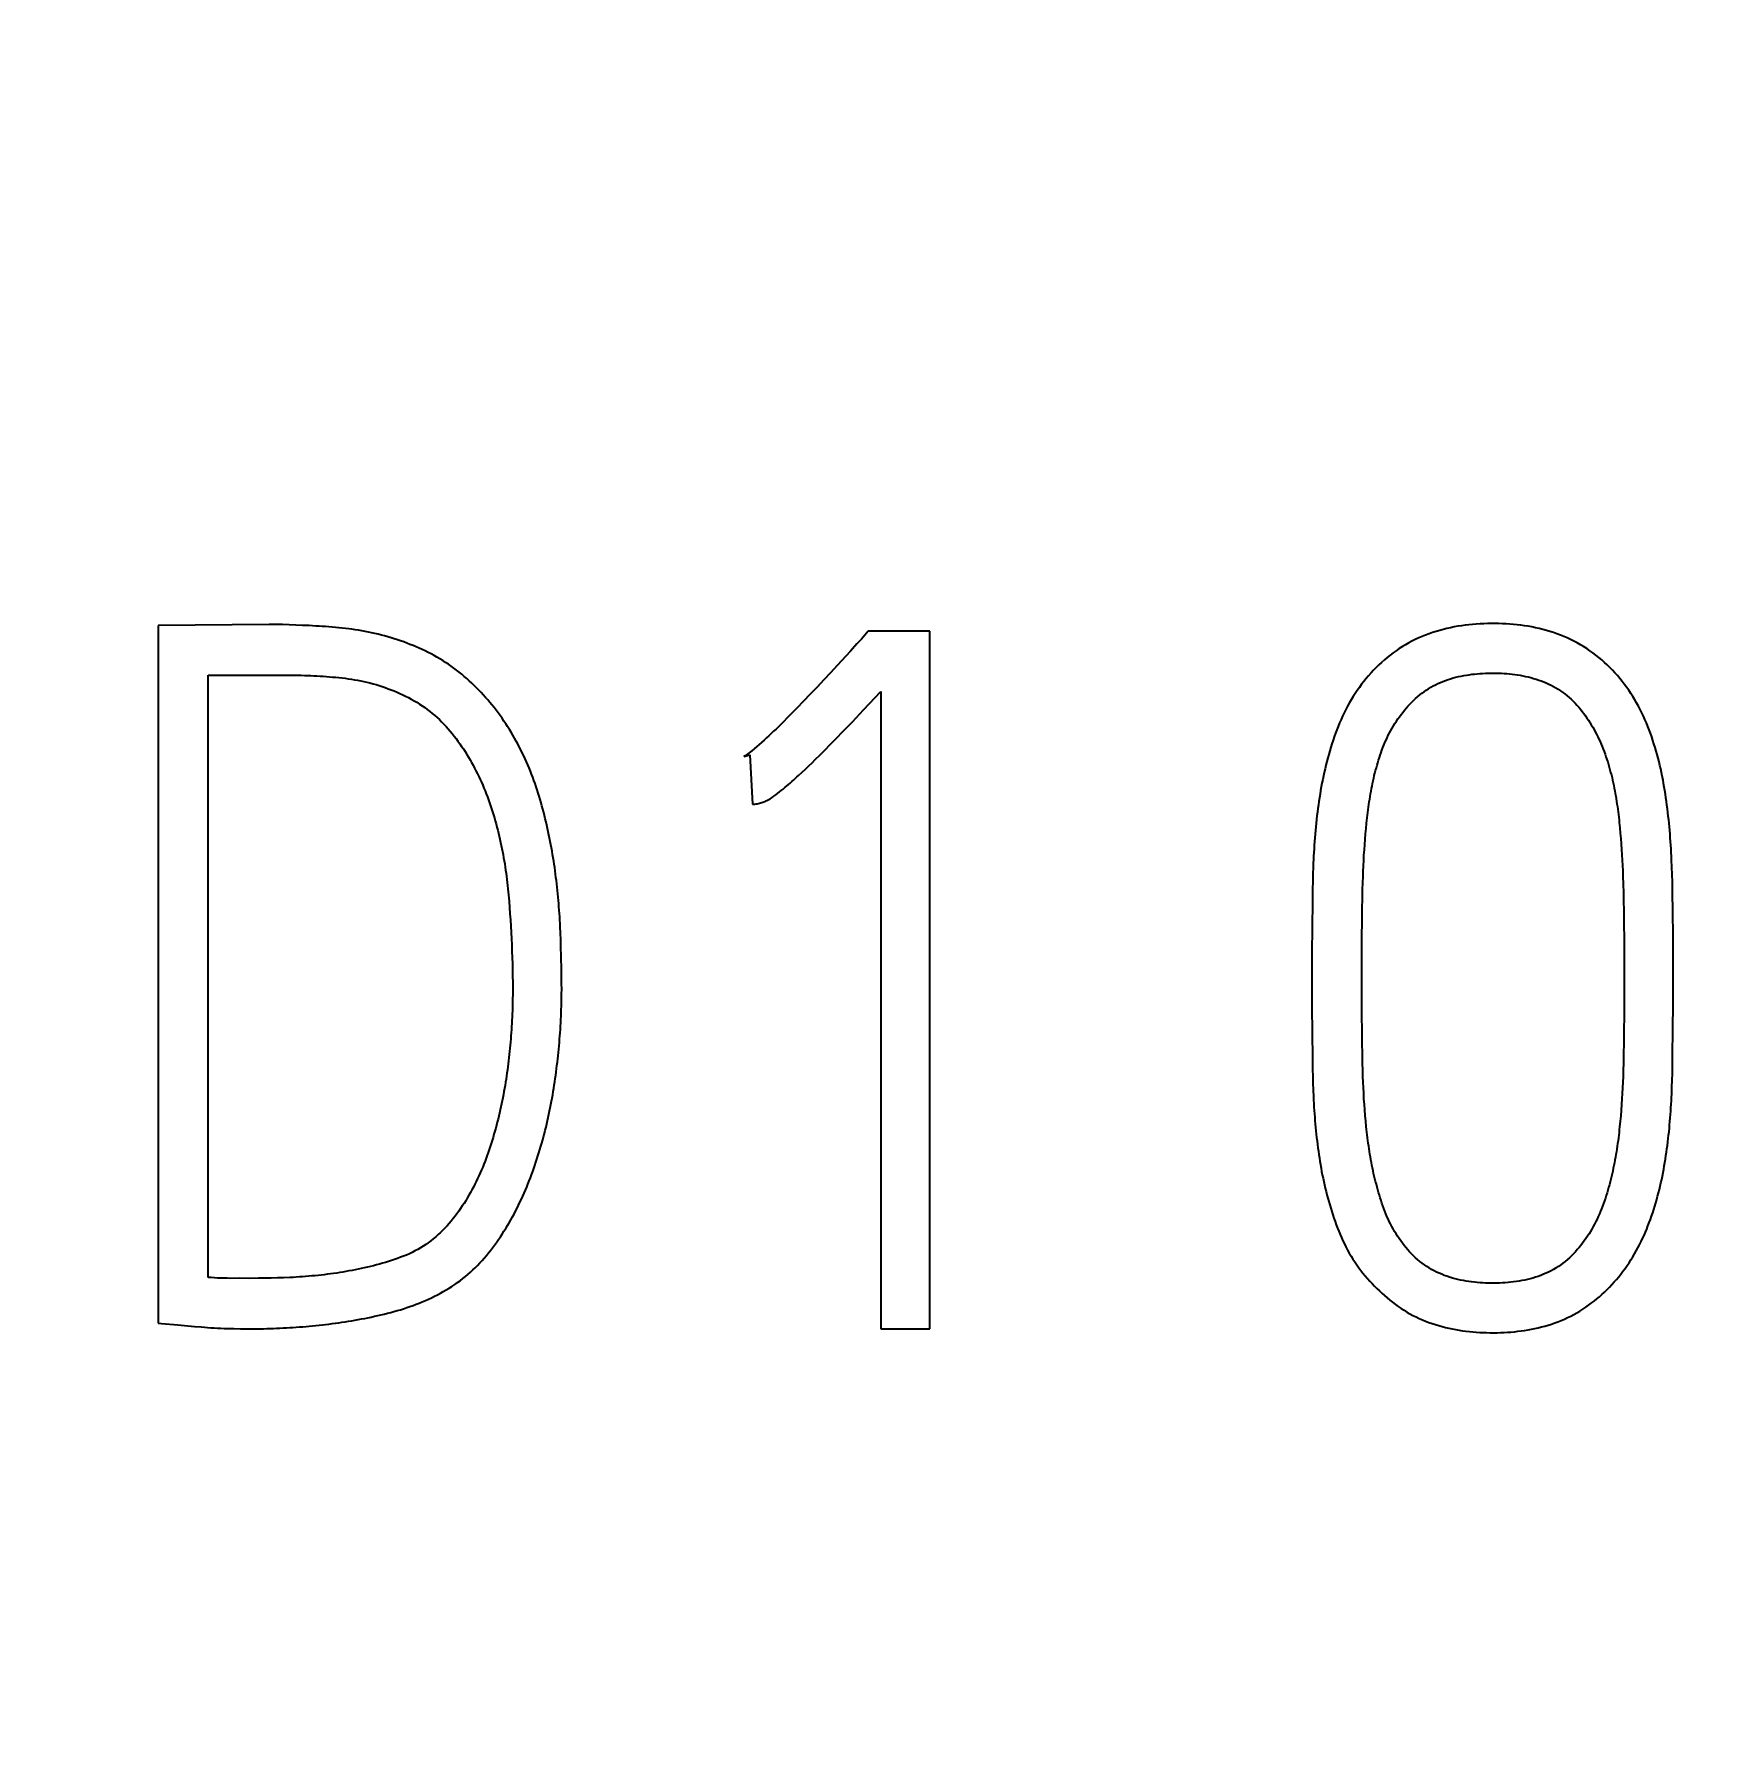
# Model space of a CAD drawing. Extents: x 0 to 420, y 0 to 297.
# Drawn here: x 126.534 to 130.362, y 169.757 to 173.647 of the extents above; entities that cross this region are included whole.
import ezdxf
from ezdxf.enums import TextEntityAlignment as Align

# ---------------------------------------------------------------- set-up
doc = ezdxf.new("R2010")
doc.units = 0
doc.header["$LTSCALE"] = 23.1
doc.layers.add('10100_DIM_FRONT', color=7, linetype='CONTINUOUS')
doc.layers.add('10500_FRONT_LABELING', color=7, linetype='CONTINUOUS')
doc.dimstyles.get("Standard").update_dxf_attribs({"dimtxt": 2.5, "dimasz": 2.5, "dimexe": 1.25, "dimexo": 0.625, "dimtad": 1, "dimcen": 2.5, "dimazin": 3, "dimtfac": 1, "dimtmove": 0, "dimatfit": 3})

# ---------------------------------------------------------------- blocks, each defined once
blk = doc.blocks.new('*D0')
at = {"layer": '10100_DIM_FRONT', "linetype": 'CONTINUOUS'}
for p, q in [((145.579763, 188.190376), (145.579763, 132.165384)), ((110.079763, 145.840376), (110.079763, 132.165384)), ((110.079763, 134.165384), (127.829763, 134.165384)), ((145.579763, 134.165384), (127.829763, 134.165384))]:
    blk.add_line(p, q, dxfattribs=at)
for points in [[(113.579763, 134.665384), (110.079763, 134.165384), (113.579763, 133.665384)], [(142.079763, 133.665384), (145.579763, 134.165384), (142.079763, 134.665384)]]:
    blk.add_solid(points, dxfattribs=at)
blk.add_text('35,5', height=3.5, dxfattribs=at).set_placement((123.999105, 135.040384), (133.499105, 135.040384), align=Align.FIT)
blk = doc.blocks.new('*D1')
at = {"layer": '10100_DIM_FRONT', "linetype": 'CONTINUOUS'}
for p, q in [((145.5798, 188.1904), (145.5798, 123.9566)), ((102.0798, 147.7414), (102.0798, 123.9566)), ((102.0798, 125.9566), (123.8298, 125.9566)), ((145.5798, 125.9566), (123.8298, 125.9566))]:
    blk.add_line(p, q, dxfattribs=at)
for points in [[(105.5798, 126.4566), (102.0798, 125.9566), (105.5798, 125.4566)], [(142.0798, 125.4566), (145.5798, 125.9566), (142.0798, 126.4566)]]:
    blk.add_solid(points, dxfattribs=at)
blk.add_text('43,5', height=3.5, dxfattribs=at).set_placement((119.7965, 126.8316), (129.5465, 126.8316), align=Align.FIT)

msp = doc.modelspace()

# ---------------------------------------------------------------- linework, layer by layer
at = {"layer": '10500_FRONT_LABELING', "color": 7, "linetype": 'CONTINUOUS'}
for p, q in [((126.8177, 172.2958), (126.8177, 170.7025)), ((127.1169, 172.2973), (127.1017, 172.2977)), ((127.132, 172.2967), (127.1169, 172.2973)), ((127.1472, 172.2961), (127.132, 172.2967)), ((127.1623, 172.2954), (127.1472, 172.2961)), ((128.4394, 172.2825), (128.4238, 172.2647)), ((128.5803, 172.2825), (128.4394, 172.2825)), ((128.5803, 170.6892), (128.5803, 172.2825)), ((128.3683, 172.2043), (128.3531, 172.1879)), ((126.9317, 170.8068), (126.9317, 172.1826)), ((128.3379, 172.1715), (128.3226, 172.1552)), ((128.3531, 172.1879), (128.3379, 172.1715)), ((128.2917, 172.1228), (128.2762, 172.1067)), ((128.3072, 172.139), (128.2917, 172.1228)), ((128.3226, 172.1552), (128.3072, 172.139)), ((128.4288, 172.1028), (128.4685, 172.1449)), ((128.4685, 172.1449), (128.4685, 170.6892)), ((128.2658, 172.096), (128.2554, 172.0853)), ((128.2762, 172.1067), (128.2658, 172.096)), ((128.4034, 172.076), (128.4288, 172.1028)), ((128.3669, 172.0382), (128.3815, 172.0533)), ((128.3815, 172.0533), (128.4034, 172.076)), ((128.3299, 172.0007), (128.341, 172.0119)), ((128.341, 172.0119), (128.3521, 172.0231)), ((128.3521, 172.0231), (128.3669, 172.0382)), ((128.1553, 171.9962), (128.1687, 172.0007)), ((128.1687, 172.0007), (128.1755, 171.8875)), ((128.2883, 171.9605), (128.2959, 171.9677)), ((128.2959, 171.9677), (128.3035, 171.975)), ((128.3035, 171.975), (128.3111, 171.9823)), ((128.3111, 171.9823), (128.3186, 171.9896)), ((128.3186, 171.9896), (128.3299, 172.0007)), ((129.5745, 171.8075), (129.5755, 171.8197)), ((129.5755, 171.8197), (129.5766, 171.832)), ((130.1551, 171.8455), (130.1563, 171.8333)), ((130.1563, 171.8333), (130.1574, 171.8211)), ((130.1574, 171.8211), (130.1585, 171.8089)), ((129.5712, 171.7586), (129.5719, 171.7709)), ((129.5719, 171.7709), (129.5727, 171.7831)), ((129.5727, 171.7831), (129.5736, 171.7953)), ((129.5736, 171.7953), (129.5745, 171.8075)), ((130.1585, 171.8089), (130.1594, 171.7967)), ((130.1594, 171.7967), (130.1603, 171.7844)), ((130.1603, 171.7844), (130.1611, 171.7722)), ((130.1611, 171.7722), (130.1618, 171.7599)), ((129.5697, 171.7219), (129.5701, 171.7341)), ((129.5701, 171.7341), (129.5706, 171.7464)), ((129.5706, 171.7464), (129.5712, 171.7586)), ((130.1618, 171.7599), (130.1624, 171.7476)), ((130.1624, 171.7476), (130.1629, 171.7353)), ((130.1629, 171.7353), (130.1634, 171.723)), ((130.2752, 171.7439), (130.2745, 171.7606)), ((130.2757, 171.7272), (130.2752, 171.7439)), ((129.4544, 171.694), (129.454, 171.6689)), ((129.4547, 171.7107), (129.4544, 171.694)), ((129.4552, 171.7274), (129.4547, 171.7107)), ((129.5688, 171.6913), (129.5693, 171.7097)), ((129.5693, 171.7097), (129.5697, 171.7219)), ((130.1634, 171.723), (130.164, 171.7045)), ((130.164, 171.7045), (130.1644, 171.6861)), ((130.2762, 171.7105), (130.2757, 171.7272)), ((130.2767, 171.6854), (130.2762, 171.7105)), ((127.6191, 171.666), (127.6202, 171.6518)), ((129.454, 171.6689), (129.4532, 171.6019)), ((129.5679, 171.6484), (129.5684, 171.6729)), ((129.5684, 171.6729), (129.5688, 171.6913)), ((130.1644, 171.6861), (130.1648, 171.6676)), ((130.1648, 171.6676), (130.1652, 171.643)), ((130.2772, 171.6436), (130.2767, 171.6854)), ((127.6202, 171.6518), (127.6212, 171.6375)), ((127.6212, 171.6375), (127.6222, 171.6233)), ((127.6222, 171.6233), (127.623, 171.609)), ((129.5672, 171.5872), (129.5675, 171.6178)), ((129.5675, 171.6178), (129.5679, 171.6484)), ((130.1652, 171.643), (130.1656, 171.6122)), ((130.2778, 171.5851), (130.2772, 171.6436)), ((127.623, 171.609), (127.6238, 171.5947)), ((127.6238, 171.5947), (127.6245, 171.5804)), ((127.6245, 171.5804), (127.6251, 171.5661)), ((127.7367, 171.5926), (127.7361, 171.6077)), ((127.7373, 171.5774), (127.7367, 171.5926)), ((127.7377, 171.5623), (127.7373, 171.5774)), ((129.4532, 171.6019), (129.4528, 171.5516)), ((129.567, 171.5626), (129.5672, 171.5872)), ((130.1656, 171.6122), (130.166, 171.5814)), ((130.166, 171.5814), (130.1661, 171.5568)), ((130.2781, 171.5348), (130.2778, 171.5851)), ((127.6251, 171.5661), (127.6257, 171.5518)), ((127.6257, 171.5518), (127.6262, 171.5375)), ((127.6262, 171.5375), (127.6266, 171.5232)), ((127.7383, 171.5396), (127.7377, 171.5623)), ((127.7389, 171.5092), (127.7383, 171.5396)), ((129.4528, 171.5516), (129.4527, 171.477)), ((129.5669, 171.532), (129.567, 171.5626)), ((130.1661, 171.5568), (130.1663, 171.526)), ((127.6266, 171.5232), (127.6269, 171.5089)), ((127.6269, 171.5089), (127.6272, 171.4945)), ((127.7391, 171.4941), (127.7389, 171.5092)), ((129.5668, 171.5014), (129.5669, 171.532)), ((129.5668, 171.4513), (129.5668, 171.5014)), ((130.1663, 171.526), (130.1663, 171.477)), ((130.278, 171.4298), (130.2781, 171.5014)), ((130.2781, 171.5014), (130.2781, 171.5348)), ((127.6272, 171.4945), (127.6274, 171.4802)), ((127.6274, 171.4802), (127.6274, 171.4658)), ((127.7392, 171.4789), (127.7391, 171.4941)), ((129.4527, 171.477), (129.4529, 171.4222)), ((130.1663, 171.477), (130.1663, 171.4513)), ((129.4529, 171.4222), (129.4533, 171.3675)), ((129.567, 171.4257), (129.5668, 171.4513)), ((129.5671, 171.4001), (129.567, 171.4257)), ((130.1661, 171.4257), (130.166, 171.4)), ((130.1663, 171.4513), (130.1661, 171.4257)), ((130.2777, 171.3748), (130.278, 171.4298)), ((129.5674, 171.3745), (129.5671, 171.4001)), ((130.166, 171.4), (130.1657, 171.3744)), ((129.4533, 171.3675), (129.454, 171.3051)), ((129.5678, 171.3425), (129.5674, 171.3745)), ((129.5682, 171.3169), (129.5678, 171.3425)), ((130.1653, 171.3424), (130.1649, 171.3167)), ((130.1657, 171.3744), (130.1653, 171.3424)), ((130.2769, 171.3119), (130.2777, 171.3748)), ((129.454, 171.3051), (129.4544, 171.2816)), ((129.5686, 171.2977), (129.5682, 171.3169)), ((130.1649, 171.3167), (130.1645, 171.2975)), ((130.2766, 171.2884), (130.2769, 171.3119)), ((129.4544, 171.2816), (129.4548, 171.266)), ((129.4548, 171.266), (129.4552, 171.2504)), ((129.5691, 171.2785), (129.5686, 171.2977)), ((129.5695, 171.2657), (129.5691, 171.2785)), ((129.57, 171.2529), (129.5695, 171.2657)), ((130.1636, 171.2655), (130.1631, 171.2527)), ((130.164, 171.2783), (130.1636, 171.2655)), ((130.1645, 171.2975), (130.164, 171.2783)), ((130.2758, 171.257), (130.2762, 171.2727)), ((130.2762, 171.2727), (130.2766, 171.2884)), ((129.4552, 171.2504), (129.4557, 171.2348)), ((129.4557, 171.2348), (129.4564, 171.2193)), ((129.5705, 171.2401), (129.57, 171.2529)), ((129.5712, 171.2273), (129.5705, 171.2401)), ((129.5719, 171.2145), (129.5712, 171.2273)), ((130.1619, 171.2271), (130.1612, 171.2143)), ((130.1626, 171.2399), (130.1619, 171.2271)), ((130.1631, 171.2527), (130.1626, 171.2399)), ((130.2754, 171.2413), (130.2758, 171.257)), ((129.5728, 171.2018), (129.5719, 171.2145)), ((129.5737, 171.1891), (129.5728, 171.2018)), ((129.5748, 171.1764), (129.5737, 171.1891)), ((130.1593, 171.1888), (130.1583, 171.176)), ((130.1603, 171.2015), (130.1593, 171.1888)), ((130.1612, 171.2143), (130.1603, 171.2015)), ((129.576, 171.1637), (129.5748, 171.1764)), ((129.5772, 171.151), (129.576, 171.1637)), ((130.1583, 171.176), (130.1571, 171.1633)), ((127.0252, 170.8045), (127.0036, 170.8046)), ((127.0467, 170.8046), (127.0252, 170.8045)), ((127.0611, 170.8047), (127.0467, 170.8046)), ((127.1042, 170.8059), (127.0899, 170.8054)), ((127.1186, 170.8065), (127.1042, 170.8059)), ((126.8629, 170.6981), (126.9005, 170.6947)), ((126.9005, 170.6947), (126.9156, 170.6934)), ((128.4685, 170.6892), (128.5803, 170.6892))]:
    msp.add_line(p, q, dxfattribs=at)
for points in [[(127.1017, 172.2977), (127.0941, 172.2979), (127.0865, 172.298), (127.0789, 172.298), (127.0713, 172.2981), (126.8177, 172.2958)], [(127.7361, 171.6077), (127.7357, 171.6152), (127.7352, 171.6228), (127.7348, 171.6303), (127.7343, 171.6379), (127.7337, 171.6454), (127.7331, 171.6529), (127.7325, 171.6604), (127.7318, 171.6679), (127.7311, 171.6755), (127.7304, 171.683), (127.7296, 171.6905), (127.7288, 171.698), (127.728, 171.7055), (127.7271, 171.713), (127.7262, 171.7204), (127.7253, 171.7279), (127.7243, 171.7354), (127.7233, 171.7429), (127.7222, 171.7503), (127.7211, 171.7578), (127.7199, 171.7652), (127.7187, 171.7727), (127.7174, 171.7801), (127.7161, 171.7876), (127.7147, 171.795), (127.7132, 171.8024), (127.7117, 171.8098), (127.7102, 171.8172), (127.7086, 171.8246), (127.707, 171.832), (127.7053, 171.8394), (127.7036, 171.8468), (127.7019, 171.8542), (127.7, 171.8616), (127.6982, 171.8689), (127.6963, 171.8763), (127.6943, 171.8836), (127.6922, 171.891), (127.6901, 171.8983), (127.688, 171.9056), (127.6857, 171.913), (127.6834, 171.9203), (127.681, 171.9275), (127.6785, 171.9348), (127.676, 171.9419), (127.6733, 171.9491), (127.6706, 171.9562), (127.6678, 171.9633), (127.6649, 171.9703), (127.6619, 171.9773), (127.6589, 171.9843), (127.6557, 171.9912), (127.6525, 171.9981), (127.6492, 172.0049), (127.6459, 172.0117), (127.6424, 172.0185), (127.6389, 172.0252), (127.6353, 172.0319), (127.6316, 172.0386), (127.6278, 172.0452), (127.6239, 172.0518), (127.62, 172.0583), (127.6159, 172.0648), (127.6117, 172.0712), (127.6075, 172.0776), (127.6031, 172.0839), (127.5987, 172.0901), (127.5942, 172.0963), (127.5896, 172.1023), (127.5849, 172.1083), (127.5801, 172.1142), (127.5753, 172.1201), (127.5703, 172.1258), (127.5654, 172.1315), (127.5603, 172.1372), (127.5552, 172.1427), (127.5499, 172.1482), (127.5447, 172.1536), (127.5393, 172.1589), (127.5338, 172.1642), (127.5283, 172.1693), (127.5227, 172.1744), (127.5169, 172.1794), (127.5111, 172.1843), (127.5052, 172.1891), (127.4992, 172.1938), (127.493, 172.1984), (127.4868, 172.2029), (127.4805, 172.2073), (127.4741, 172.2115), (127.4676, 172.2157), (127.4611, 172.2196), (127.4545, 172.2235), (127.4478, 172.2272), (127.4411, 172.2308), (127.4344, 172.2343), (127.4276, 172.2376), (127.4207, 172.2409), (127.4138, 172.244), (127.4068, 172.247), (127.3998, 172.2499), (127.3928, 172.2527), (127.3857, 172.2554), (127.3785, 172.2581), (127.3714, 172.2606), (127.3642, 172.263), (127.3569, 172.2654), (127.3496, 172.2677), (127.3423, 172.2699), (127.3349, 172.2719), (127.3275, 172.2739), (127.32, 172.2758), (127.3126, 172.2776), (127.3052, 172.2792), (127.2977, 172.2807), (127.2903, 172.2822), (127.2828, 172.2835), (127.2753, 172.2848), (127.2678, 172.2859), (127.2603, 172.287), (127.2528, 172.288), (127.2453, 172.2889), (127.2378, 172.2898), (127.2302, 172.2905), (127.2227, 172.2913), (127.2152, 172.2919), (127.2076, 172.2925), (127.2001, 172.2931), (127.1925, 172.2936), (127.185, 172.2941), (127.1774, 172.2946), (127.1623, 172.2954)], [(130.2745, 171.7606), (130.2741, 171.7689), (130.2737, 171.7773), (130.2732, 171.7856), (130.2727, 171.7939), (130.2722, 171.8023), (130.2716, 171.8106), (130.2709, 171.8189), (130.2702, 171.8272), (130.2695, 171.8355), (130.2687, 171.8439), (130.2679, 171.8522), (130.267, 171.8605), (130.266, 171.8688), (130.265, 171.8771), (130.264, 171.8854), (130.2629, 171.8936), (130.2617, 171.9019), (130.2605, 171.9102), (130.2592, 171.9185), (130.2578, 171.9267), (130.2564, 171.935), (130.2549, 171.9432), (130.2533, 171.9515), (130.2515, 171.9597), (130.2497, 171.968), (130.2478, 171.9762), (130.2458, 171.9844), (130.2437, 171.9926), (130.2415, 172.0008), (130.2392, 172.009), (130.2368, 172.0172), (130.2343, 172.0253), (130.2317, 172.0334), (130.229, 172.0414), (130.2261, 172.0495), (130.2232, 172.0574), (130.2201, 172.0653), (130.2169, 172.0732), (130.2136, 172.0809), (130.2101, 172.0887), (130.2065, 172.0963), (130.2027, 172.1039), (130.1988, 172.1114), (130.1947, 172.1189), (130.1904, 172.1263), (130.1859, 172.1336), (130.1813, 172.1407), (130.1765, 172.1478), (130.1716, 172.1547), (130.1665, 172.1615), (130.1613, 172.1682), (130.156, 172.1748), (130.1506, 172.1812), (130.145, 172.1876), (130.1392, 172.1937), (130.1333, 172.1998), (130.1273, 172.2057), (130.1211, 172.2115), (130.1148, 172.2171), (130.1082, 172.2226), (130.1016, 172.2279), (130.0947, 172.2331), (130.0878, 172.2381), (130.0807, 172.2429), (130.0736, 172.2475), (130.0663, 172.2519), (130.0589, 172.256), (130.0515, 172.26), (130.0439, 172.2637), (130.0363, 172.2673), (130.0285, 172.2707), (130.0207, 172.2738), (130.0127, 172.2768), (130.0047, 172.2796), (129.9966, 172.2822), (129.9884, 172.2846), (129.9801, 172.2868), (129.9718, 172.2889), (129.9635, 172.2907), (129.9551, 172.2924), (129.9468, 172.2939), (129.9384, 172.2952), (129.93, 172.2964), (129.9216, 172.2974), (129.9132, 172.2982), (129.9048, 172.2989), (129.8963, 172.2994), (129.8879, 172.2998), (129.8794, 172.3001), (129.8709, 172.3002), (129.8624, 172.3002), (129.8539, 172.3001), (129.8454, 172.2998), (129.8369, 172.2994), (129.8284, 172.2989), (129.8199, 172.2982), (129.8114, 172.2973), (129.803, 172.2963), (129.7946, 172.2952), (129.7862, 172.2939), (129.7779, 172.2924), (129.7696, 172.2907), (129.7613, 172.2889), (129.7531, 172.2869), (129.7449, 172.2846), (129.7368, 172.2823), (129.7287, 172.2797), (129.7206, 172.2769), (129.7126, 172.2739), (129.7047, 172.2707), (129.6969, 172.2673), (129.6891, 172.2637), (129.6815, 172.26), (129.6741, 172.256), (129.6667, 172.2518), (129.6595, 172.2474), (129.6523, 172.2429), (129.6453, 172.2381), (129.6385, 172.2332), (129.6317, 172.2281), (129.625, 172.2227), (129.6185, 172.2172), (129.6121, 172.2116), (129.6058, 172.2057), (129.5997, 172.1998), (129.5938, 172.1937), (129.588, 172.1875), (129.5824, 172.1811), (129.577, 172.1747), (129.5716, 172.1681), (129.5664, 172.1614), (129.5614, 172.1545), (129.5565, 172.1476), (129.5517, 172.1405), (129.547, 172.1334), (129.5426, 172.1261), (129.5383, 172.1187), (129.5342, 172.1113), (129.5303, 172.1038), (129.5265, 172.0962), (129.5229, 172.0886), (129.5195, 172.0809), (129.5162, 172.0731), (129.513, 172.0653), (129.5099, 172.0575), (129.507, 172.0496), (129.5041, 172.0416), (129.5014, 172.0337), (129.4988, 172.0256), (129.4963, 172.0176), (129.4938, 172.0095), (129.4915, 172.0014), (129.4892, 171.9932), (129.4871, 171.985), (129.485, 171.9768), (129.483, 171.9685), (129.4811, 171.9603), (129.4793, 171.952), (129.4776, 171.9438), (129.4759, 171.9355), (129.4744, 171.9272), (129.4729, 171.9189), (129.4715, 171.9107), (129.4702, 171.9024), (129.4689, 171.8941), (129.4678, 171.8858), (129.4666, 171.8775), (129.4655, 171.8692)], [(128.4138, 172.2536), (128.4037, 172.2427), (128.3987, 172.2372), (128.3683, 172.2043)], [(128.4238, 172.2647), (128.4188, 172.2592), (128.4138, 172.2536)], [(126.9317, 172.1826), (127.1157, 172.1826), (127.1229, 172.1826), (127.1301, 172.1825), (127.1373, 172.1823), (127.1445, 172.1821), (127.1517, 172.1819), (127.1589, 172.1816), (127.1661, 172.1813), (127.1732, 172.181), (127.1804, 172.1806), (127.1876, 172.1802), (127.1948, 172.1797), (127.2019, 172.1793), (127.2091, 172.1787), (127.2162, 172.1781), (127.2234, 172.1775), (127.2305, 172.1767), (127.2377, 172.176), (127.2448, 172.1751), (127.2519, 172.1741), (127.259, 172.1731), (127.2661, 172.172), (127.2732, 172.1707), (127.2803, 172.1694), (127.2873, 172.1679), (127.2944, 172.1663), (127.3014, 172.1645), (127.3084, 172.1626), (127.3154, 172.1606), (127.3224, 172.1585), (127.3293, 172.1562), (127.3362, 172.1539), (127.343, 172.1514), (127.3498, 172.1488), (127.3565, 172.1462), (127.3632, 172.1434), (127.3698, 172.1405), (127.3763, 172.1374), (127.3828, 172.1343), (127.3893, 172.131), (127.3956, 172.1276), (127.402, 172.124), (127.4082, 172.1203), (127.4144, 172.1164), (127.4205, 172.1124), (127.4265, 172.1083), (127.4324, 172.104), (127.4382, 172.0996), (127.4438, 172.095), (127.4493, 172.0904), (127.4547, 172.0856), (127.46, 172.0807), (127.4651, 172.0757), (127.4702, 172.0705), (127.4751, 172.0653), (127.4799, 172.0599), (127.4846, 172.0545), (127.4892, 172.0489), (127.4937, 172.0433), (127.4981, 172.0375), (127.5024, 172.0316), (127.5066, 172.0257), (127.5107, 172.0197), (127.5147, 172.0137), (127.5187, 172.0076), (127.5225, 172.0014), (127.5262, 171.9952), (127.5299, 171.989), (127.5334, 171.9828), (127.5369, 171.9765), (127.5403, 171.9701), (127.5436, 171.9637), (127.5469, 171.9573), (127.55, 171.9508), (127.5531, 171.9443), (127.556, 171.9378), (127.5589, 171.9312), (127.5617, 171.9245), (127.5644, 171.9179), (127.567, 171.9112), (127.5696, 171.9044), (127.5721, 171.8976), (127.5745, 171.8908), (127.5768, 171.884), (127.5791, 171.8771), (127.5813, 171.8702), (127.5834, 171.8632), (127.5855, 171.8563), (127.5875, 171.8493), (127.5894, 171.8424), (127.5913, 171.8354), (127.5931, 171.8284), (127.5948, 171.8214), (127.5965, 171.8144), (127.5981, 171.8074), (127.5997, 171.8004), (127.6012, 171.7934), (127.6026, 171.7863), (127.604, 171.7793), (127.6054, 171.7723), (127.6067, 171.7652), (127.6079, 171.7582), (127.6091, 171.7511), (127.6102, 171.7441), (127.6112, 171.737), (127.6122, 171.7299), (127.6132, 171.7229), (127.6141, 171.7158), (127.6149, 171.7087), (127.6157, 171.7016), (127.6165, 171.6945), (127.6172, 171.6874), (127.6178, 171.6803), (127.6185, 171.6732), (127.6191, 171.666)], [(129.5766, 171.832), (129.5779, 171.8442), (129.5785, 171.8503), (129.5792, 171.8564), (129.5799, 171.8625), (129.5806, 171.8686), (129.5814, 171.8747), (129.5822, 171.8808), (129.5831, 171.8868), (129.584, 171.8929), (129.5849, 171.899), (129.5859, 171.905), (129.5869, 171.9111), (129.588, 171.9171), (129.5891, 171.9231), (129.5903, 171.9291), (129.5915, 171.935), (129.5928, 171.941), (129.5941, 171.9469), (129.5955, 171.9529), (129.597, 171.9588), (129.5985, 171.9647), (129.6001, 171.9705), (129.6017, 171.9764), (129.6034, 171.9822), (129.6052, 171.9881), (129.607, 171.9939), (129.6089, 171.9997), (129.6109, 172.0054), (129.613, 172.0112), (129.6152, 172.0169), (129.6174, 172.0226), (129.6198, 172.0282), (129.6222, 172.0339), (129.6248, 172.0395), (129.6274, 172.0451), (129.6302, 172.0506), (129.6332, 172.0561), (129.6362, 172.0615), (129.6393, 172.0669), (129.6426, 172.0721), (129.6459, 172.0773), (129.6494, 172.0824), (129.6529, 172.0875), (129.6566, 172.0924), (129.6604, 172.0973), (129.6642, 172.1021), (129.6682, 172.1068), (129.6723, 172.1115), (129.6765, 172.116), (129.6809, 172.1205), (129.6853, 172.1248), (129.6899, 172.1291), (129.6945, 172.1331), (129.6992, 172.1371), (129.704, 172.1408), (129.709, 172.1445), (129.714, 172.148), (129.7191, 172.1514), (129.7244, 172.1546), (129.7297, 172.1576), (129.7352, 172.1605), (129.7408, 172.1632), (129.7465, 172.1657), (129.7523, 172.1681), (129.7581, 172.1703), (129.7639, 172.1723), (129.7698, 172.1742), (129.7758, 172.1759), (129.7817, 172.1775), (129.7877, 172.1789), (129.7937, 172.1802), (129.7998, 172.1814), (129.8059, 172.1824), (129.812, 172.1834), (129.8181, 172.1842), (129.8243, 172.1849), (129.8305, 172.1855), (129.8367, 172.186), (129.8429, 172.1864), (129.8491, 172.1867), (129.8553, 172.1869), (129.8614, 172.1871), (129.8676, 172.1871), (129.8737, 172.187), (129.8799, 172.1869), (129.886, 172.1866), (129.8922, 172.1863), (129.8983, 172.1859), (129.9044, 172.1853), (129.9105, 172.1847), (129.9166, 172.1839), (129.9227, 172.183), (129.9288, 172.182), (129.9349, 172.1809), (129.9409, 172.1796), (129.947, 172.1783), (129.953, 172.1767), (129.959, 172.175), (129.965, 172.1732), (129.9709, 172.1712), (129.9768, 172.1691), (129.9825, 172.1669), (129.9883, 172.1645), (129.9939, 172.1619), (129.9994, 172.1591), (130.0049, 172.1563), (130.0103, 172.1532), (130.0157, 172.15), (130.0209, 172.1465), (130.026, 172.143), (130.031, 172.1393), (130.0359, 172.1354), (130.0407, 172.1314), (130.0453, 172.1272), (130.0497, 172.123), (130.054, 172.1185), (130.0582, 172.114), (130.0623, 172.1093), (130.0662, 172.1045), (130.0701, 172.0996), (130.0738, 172.0946), (130.0775, 172.0896), (130.081, 172.0844), (130.0845, 172.0793), (130.0878, 172.0741), (130.0911, 172.0688), (130.0943, 172.0635), (130.0973, 172.0581), (130.1003, 172.0527), (130.1031, 172.0472), (130.1058, 172.0417), (130.1085, 172.0361), (130.1111, 172.0305), (130.1135, 172.0249), (130.1159, 172.0192), (130.1182, 172.0134), (130.1204, 172.0076), (130.1225, 172.0018), (130.1246, 171.9959), (130.1266, 171.99), (130.1285, 171.9841), (130.1303, 171.9781), (130.132, 171.9722), (130.1337, 171.9662)], [(128.2554, 172.0853), (128.2449, 172.0748), (128.2396, 172.0695), (128.2342, 172.0643), (128.2289, 172.0591), (128.2235, 172.054), (128.2181, 172.0489), (128.2126, 172.0438), (128.2071, 172.0388), (128.2016, 172.0338), (128.1961, 172.0288), (128.1905, 172.0239), (128.1848, 172.0191), (128.1791, 172.0143), (128.1734, 172.0095), (128.1675, 172.0049), (128.1616, 172.0004), (128.1585, 171.9983), (128.1553, 171.9962)], [(130.1337, 171.9662), (130.1353, 171.9603), (130.1369, 171.9543), (130.1384, 171.9483), (130.1398, 171.9423), (130.1411, 171.9363), (130.1424, 171.9303), (130.1437, 171.9243), (130.1448, 171.9183), (130.1459, 171.9123), (130.147, 171.9062), (130.148, 171.9002), (130.1489, 171.8941), (130.1498, 171.8881), (130.1507, 171.882), (130.1515, 171.8759), (130.1523, 171.8699), (130.1531, 171.8638), (130.1538, 171.8577), (130.1545, 171.8516), (130.1551, 171.8455)], [(128.1755, 171.8875), (128.1781, 171.8876), (128.1808, 171.8878), (128.1834, 171.8882), (128.186, 171.8886), (128.1912, 171.8898), (128.1937, 171.8904), (128.1963, 171.8911), (128.1988, 171.8919), (128.2013, 171.8928), (128.2038, 171.8938), (128.2062, 171.895), (128.2108, 171.8974), (128.2154, 171.9001), (128.2198, 171.903), (128.2241, 171.906), (128.2284, 171.9091), (128.2326, 171.9123), (128.2368, 171.9155), (128.2409, 171.9188), (128.245, 171.9221), (128.2491, 171.9254), (128.2531, 171.9288), (128.2571, 171.9322), (128.2611, 171.9357), (128.265, 171.9392), (128.2689, 171.9427), (128.2729, 171.9462), (128.2767, 171.9497), (128.2806, 171.9533), (128.2883, 171.9605)], [(129.4655, 171.8692), (129.4645, 171.8609), (129.4636, 171.8526), (129.4627, 171.8442), (129.4618, 171.8359), (129.461, 171.8276), (129.4603, 171.8193), (129.4596, 171.8109), (129.4589, 171.8026), (129.4583, 171.7943), (129.4578, 171.7859), (129.4573, 171.7776), (129.4568, 171.7692), (129.4564, 171.7609), (129.456, 171.7525), (129.4557, 171.7442), (129.4552, 171.7274)], [(127.0057, 170.6893), (127.0132, 170.6892), (127.0207, 170.6892), (127.0282, 170.6892), (127.0357, 170.6892), (127.0432, 170.6892), (127.0507, 170.6893), (127.0582, 170.6895), (127.0657, 170.6896), (127.0732, 170.6899), (127.0807, 170.6901), (127.0881, 170.6904), (127.0956, 170.6907), (127.1031, 170.6911), (127.1106, 170.6915), (127.1181, 170.6919), (127.1255, 170.6923), (127.133, 170.6928), (127.1405, 170.6934), (127.1479, 170.694), (127.1554, 170.6946), (127.1629, 170.6952), (127.1703, 170.6959), (127.1778, 170.6967), (127.1853, 170.6974), (127.1927, 170.6983), (127.2002, 170.6991), (127.2076, 170.7), (127.2151, 170.701), (127.2225, 170.702), (127.23, 170.703), (127.2374, 170.7041), (127.2449, 170.7053), (127.2523, 170.7064), (127.2597, 170.7077), (127.2672, 170.709), (127.2746, 170.7103), (127.282, 170.7117), (127.2894, 170.7131), (127.2969, 170.7146), (127.3043, 170.7162), (127.3117, 170.7178), (127.3191, 170.7194), (127.3265, 170.7211), (127.3339, 170.7229), (127.3413, 170.7247), (127.3488, 170.7266), (127.3562, 170.7286), (127.3635, 170.7307), (127.3709, 170.7329), (127.3782, 170.7352), (127.3854, 170.7376), (127.3926, 170.74), (127.3998, 170.7426), (127.4069, 170.7453), (127.414, 170.7481), (127.421, 170.751), (127.428, 170.7539), (127.435, 170.757), (127.4419, 170.7602), (127.4487, 170.7635), (127.4555, 170.7669), (127.4623, 170.7705), (127.4689, 170.7742), (127.4756, 170.778), (127.4821, 170.7819), (127.4886, 170.786), (127.495, 170.7903), (127.5013, 170.7947), (127.5075, 170.7992), (127.5135, 170.8039), (127.5194, 170.8086), (127.5252, 170.8135), (127.5309, 170.8185), (127.5364, 170.8236), (127.5418, 170.8289), (127.5472, 170.8342), (127.5524, 170.8397), (127.5575, 170.8452), (127.5625, 170.8509), (127.5674, 170.8566), (127.5722, 170.8625), (127.5769, 170.8684), (127.5815, 170.8744), (127.5861, 170.8805), (127.5905, 170.8867), (127.5949, 170.893), (127.5992, 170.8993), (127.6034, 170.9057), (127.6075, 170.9121), (127.6115, 170.9186), (127.6155, 170.9251), (127.6193, 170.9316), (127.6231, 170.9382), (127.6268, 170.9448), (127.6304, 170.9514), (127.634, 170.9581), (127.6374, 170.9648), (127.6408, 170.9716), (127.6441, 170.9784), (127.6473, 170.9852), (127.6505, 170.992), (127.6536, 170.9989), (127.6566, 171.0059), (127.6595, 171.0128), (127.6623, 171.0198), (127.6651, 171.0269), (127.6678, 171.0339), (127.6705, 171.041), (127.6731, 171.0482), (127.6756, 171.0553), (127.6781, 171.0625), (127.6805, 171.0697), (127.6829, 171.0769), (127.6852, 171.0842), (127.6874, 171.0915), (127.6896, 171.0988), (127.6918, 171.1061), (127.6939, 171.1134), (127.6959, 171.1207), (127.6979, 171.128), (127.6998, 171.1353), (127.7017, 171.1427), (127.7035, 171.15), (127.7052, 171.1573), (127.707, 171.1647), (127.7086, 171.1721), (127.7102, 171.1794), (127.7118, 171.1868), (127.7133, 171.1942), (127.7147, 171.2016), (127.7161, 171.209), (127.7175, 171.2164), (127.7188, 171.2238), (127.72, 171.2312), (127.7213, 171.2386), (127.7224, 171.2461), (127.7235, 171.2535), (127.7246, 171.2609), (127.7257, 171.2684), (127.7267, 171.2758), (127.7276, 171.2833), (127.7285, 171.2907), (127.7294, 171.2982), (127.7303, 171.3057), (127.7311, 171.3131), (127.7319, 171.3206), (127.7326, 171.3281), (127.7333, 171.3356), (127.734, 171.3431), (127.7346, 171.3506), (127.7352, 171.3581), (127.7357, 171.3656), (127.7363, 171.3731), (127.7367, 171.3806), (127.7372, 171.3882), (127.7376, 171.3957), (127.7379, 171.4032), (127.7382, 171.4108), (127.7385, 171.4183), (127.7387, 171.4259), (127.7389, 171.4334), (127.739, 171.441), (127.7392, 171.4486), (127.7392, 171.4561), (127.7393, 171.4637), (127.7392, 171.4789)], [(127.6274, 171.4658), (127.6274, 171.4515), (127.6273, 171.4443), (127.6272, 171.4371), (127.6271, 171.4299), (127.6269, 171.4228), (127.6267, 171.4156), (127.6264, 171.4085), (127.6261, 171.4013), (127.6258, 171.3942), (127.6254, 171.387), (127.625, 171.3799), (127.6246, 171.3728), (127.6241, 171.3656), (127.6235, 171.3585), (127.623, 171.3514), (127.6224, 171.3443), (127.6217, 171.3372), (127.621, 171.3301), (127.6203, 171.323), (127.6196, 171.3159), (127.6188, 171.3088), (127.6179, 171.3017), (127.6171, 171.2946), (127.6162, 171.2876), (127.6152, 171.2805), (127.6143, 171.2734), (127.6132, 171.2664), (127.6122, 171.2593), (127.6111, 171.2523), (127.6099, 171.2452), (127.6087, 171.2382), (127.6075, 171.2312), (127.6062, 171.2242), (127.6048, 171.2171), (127.6034, 171.2101), (127.602, 171.2031), (127.6005, 171.1961), (127.5989, 171.1891), (127.5973, 171.1821), (127.5957, 171.1752), (127.594, 171.1682), (127.5922, 171.1612), (127.5904, 171.1543), (127.5886, 171.1473), (127.5866, 171.1404), (127.5847, 171.1335), (127.5826, 171.1265), (127.5806, 171.1197), (127.5784, 171.1128), (127.5762, 171.1059), (127.5739, 171.0991), (127.5716, 171.0923), (127.5692, 171.0856), (127.5668, 171.0788), (127.5642, 171.0721)], [(130.2466, 171.0072), (130.2485, 171.015), (130.2502, 171.0227), (130.2519, 171.0304), (130.2535, 171.0382), (130.2551, 171.046), (130.2565, 171.0537), (130.2579, 171.0615), (130.2592, 171.0693), (130.2605, 171.0771), (130.2617, 171.0849), (130.2628, 171.0927), (130.2639, 171.1005), (130.2649, 171.1083), (130.2659, 171.1161), (130.2668, 171.1239), (130.2677, 171.1317), (130.2686, 171.1395), (130.2694, 171.1473), (130.2701, 171.1551), (130.2708, 171.1629), (130.2714, 171.1708), (130.272, 171.1786), (130.2726, 171.1864), (130.2731, 171.1942), (130.2736, 171.2021), (130.274, 171.2099), (130.2744, 171.2177), (130.2748, 171.2256), (130.2754, 171.2413)], [(129.4564, 171.2193), (129.4568, 171.2115), (129.4572, 171.2037), (129.4576, 171.1959), (129.4582, 171.1881), (129.4587, 171.1804), (129.4593, 171.1726), (129.4599, 171.1648), (129.4606, 171.1571), (129.4613, 171.1493), (129.4621, 171.1416), (129.4629, 171.1338), (129.4638, 171.1261), (129.4647, 171.1183), (129.4656, 171.1106), (129.4666, 171.1028), (129.4677, 171.0951), (129.4688, 171.0874), (129.47, 171.0797), (129.4712, 171.0719), (129.4725, 171.0642), (129.4738, 171.0565), (129.4752, 171.0488), (129.4767, 171.0411), (129.4783, 171.0334), (129.4799, 171.0257), (129.4816, 171.0181), (129.4834, 171.0104), (129.4852, 171.0027), (129.4872, 170.9951), (129.4892, 170.9874), (129.4913, 170.9798), (129.4935, 170.9721), (129.4958, 170.9645), (129.4982, 170.9569), (129.5006, 170.9494), (129.5031, 170.9418), (129.5057, 170.9343), (129.5085, 170.9269), (129.5113, 170.9195), (129.5142, 170.9122), (129.5172, 170.9049), (129.5204, 170.8976), (129.5237, 170.8904), (129.5271, 170.8833), (129.5307, 170.8762), (129.5344, 170.8692), (129.5383, 170.8623), (129.5423, 170.8554), (129.5465, 170.8486), (129.5509, 170.8419), (129.5554, 170.8353), (129.56, 170.8289), (129.5648, 170.8225), (129.5696, 170.8163), (129.5747, 170.8102), (129.5798, 170.8042), (129.585, 170.7983), (129.5904, 170.7925), (129.5959, 170.7868), (129.6014, 170.7812), (129.6071, 170.7757), (129.6129, 170.7704), (129.6188, 170.7651), (129.6248, 170.7599), (129.6309, 170.7548), (129.6372, 170.7499), (129.6436, 170.745), (129.65, 170.7404), (129.6566, 170.7359), (129.6633, 170.7316), (129.67, 170.7275), (129.6769, 170.7235), (129.6838, 170.7198), (129.6909, 170.7163), (129.698, 170.7129), (129.7053, 170.7098), (129.7126, 170.7068), (129.72, 170.704), (129.7275, 170.7014), (129.7351, 170.6989), (129.7428, 170.6966), (129.7504, 170.6944), (129.7581, 170.6925), (129.7659, 170.6907), (129.7736, 170.689), (129.7814, 170.6876), (129.7892, 170.6862), (129.797, 170.685), (129.8048, 170.684), (129.8126, 170.6831), (129.8205, 170.6823), (129.8284, 170.6816), (129.8362, 170.6811), (129.8441, 170.6807), (129.8521, 170.6805), (129.86, 170.6803), (129.8679, 170.6803), (129.8759, 170.6804), (129.8838, 170.6806), (129.8918, 170.6809), (129.8997, 170.6813), (129.9076, 170.6819), (129.9155, 170.6826), (129.9233, 170.6835), (129.9312, 170.6845), (129.9389, 170.6856), (129.9467, 170.6868), (129.9544, 170.6883), (129.9621, 170.6898), (129.9698, 170.6916), (129.9774, 170.6934), (129.985, 170.6955), (129.9925, 170.6977), (130.0001, 170.7001), (130.0076, 170.7026), (130.015, 170.7054), (130.0224, 170.7083), (130.0298, 170.7115), (130.037, 170.7148), (130.0442, 170.7183), (130.0513, 170.7219), (130.0582, 170.7258), (130.065, 170.7298), (130.0717, 170.734), (130.0783, 170.7384), (130.0847, 170.7429), (130.0911, 170.7476), (130.0973, 170.7524), (130.1035, 170.7574), (130.1095, 170.7626), (130.1155, 170.7679), (130.1213, 170.7733), (130.127, 170.7789), (130.1326, 170.7846), (130.1381, 170.7903), (130.1434, 170.7962), (130.1486, 170.8022), (130.1537, 170.8083), (130.1587, 170.8144), (130.1635, 170.8207), (130.1682, 170.8271), (130.1728, 170.8335), (130.1773, 170.8401), (130.1817, 170.8467), (130.1859, 170.8535), (130.19, 170.8603), (130.1939, 170.8673), (130.1977, 170.8743), (130.2014, 170.8813), (130.2049, 170.8884), (130.2083, 170.8955), (130.2116, 170.9027), (130.2147, 170.91), (130.2177, 170.9172), (130.2206, 170.9245), (130.2234, 170.9319), (130.2262, 170.9393), (130.2288, 170.9467), (130.2313, 170.9542), (130.2337, 170.9616), (130.2361, 170.9692), (130.2384, 170.9767), (130.2405, 170.9843), (130.2426, 170.9919), (130.2447, 170.9996), (130.2466, 171.0072)], [(129.5889, 171.0691), (129.5878, 171.0754), (129.5867, 171.0817), (129.5856, 171.0879), (129.5846, 171.0942), (129.5836, 171.1005), (129.5827, 171.1068), (129.5818, 171.1131), (129.581, 171.1194), (129.5802, 171.1257), (129.5794, 171.132), (129.5786, 171.1384), (129.5779, 171.1447), (129.5772, 171.151)], [(130.1571, 171.1633), (130.1558, 171.1506), (130.1551, 171.1442), (130.1544, 171.1379), (130.1537, 171.1316), (130.1529, 171.1252), (130.1521, 171.1189), (130.1512, 171.1126), (130.1503, 171.1062), (130.1494, 171.0999), (130.1484, 171.0936), (130.1474, 171.0873), (130.1463, 171.081), (130.1452, 171.0747), (130.144, 171.0684), (130.1427, 171.0621), (130.1414, 171.0559), (130.1401, 171.0496), (130.1387, 171.0433), (130.1372, 171.0371), (130.1357, 171.0308), (130.1341, 171.0246), (130.1324, 171.0184), (130.1307, 171.0122), (130.1289, 171.006), (130.1271, 170.9999), (130.1252, 170.9937), (130.1232, 170.9876), (130.1211, 170.9816), (130.119, 170.9755), (130.1168, 170.9695), (130.1145, 170.9635), (130.1121, 170.9576), (130.1097, 170.9516), (130.1071, 170.9458), (130.1044, 170.9399), (130.1016, 170.9341), (130.0987, 170.9284), (130.0957, 170.9227), (130.0925, 170.917), (130.0892, 170.9115), (130.0859, 170.906), (130.0824, 170.9007), (130.0788, 170.8954), (130.0751, 170.8901), (130.0713, 170.885), (130.0674, 170.8799), (130.0634, 170.875), (130.0592, 170.8701), (130.0549, 170.8653), (130.0505, 170.8606), (130.0459, 170.856), (130.0412, 170.8516), (130.0364, 170.8473), (130.0315, 170.8432), (130.0264, 170.8392), (130.0213, 170.8354), (130.016, 170.8318), (130.0106, 170.8284), (130.0051, 170.8251), (129.9995, 170.822), (129.9937, 170.819), (129.9879, 170.8163), (129.9819, 170.8137), (129.9759, 170.8113), (129.9699, 170.8091), (129.9638, 170.8071), (129.9576, 170.8052), (129.9515, 170.8035), (129.9453, 170.8019), (129.939, 170.8005), (129.9327, 170.7993), (129.9264, 170.7981), (129.9201, 170.7972), (129.9137, 170.7963), (129.9073, 170.7955), (129.9009, 170.7949), (129.8944, 170.7944), (129.888, 170.794), (129.8816, 170.7937), (129.8752, 170.7935), (129.8688, 170.7935), (129.8624, 170.7935), (129.856, 170.7936), (129.8496, 170.7938), (129.8432, 170.7941), (129.8369, 170.7945), (129.8305, 170.795), (129.8242, 170.7956), (129.8178, 170.7964), (129.8115, 170.7972), (129.8052, 170.7982), (129.7989, 170.7993), (129.7926, 170.8006), (129.7863, 170.802), (129.78, 170.8036), (129.7738, 170.8053), (129.7675, 170.8071), (129.7614, 170.8092), (129.7553, 170.8113), (129.7494, 170.8137), (129.7435, 170.8162), (129.7376, 170.8189), (129.7319, 170.8218), (129.7263, 170.8249), (129.7207, 170.8282), (129.7152, 170.8317), (129.7099, 170.8353), (129.7046, 170.8391), (129.6995, 170.8431), (129.6945, 170.8472), (129.6897, 170.8515), (129.685, 170.8559), (129.6805, 170.8604), (129.6761, 170.8651), (129.6718, 170.8699), (129.6676, 170.8749), (129.6636, 170.8799), (129.6596, 170.885), (129.6558, 170.8903), (129.6521, 170.8956), (129.6485, 170.9009), (129.6451, 170.9064), (129.6418, 170.9119), (129.6386, 170.9174), (129.6355, 170.923), (129.6326, 170.9287), (129.6297, 170.9345), (129.627, 170.9403), (129.6244, 170.9461), (129.6219, 170.9521), (129.6195, 170.958), (129.6172, 170.964), (129.615, 170.9701), (129.6129, 170.9762), (129.6109, 170.9823), (129.6089, 170.9884), (129.607, 170.9946), (129.6052, 171.0008), (129.6034, 171.007), (129.6017, 171.0131), (129.6001, 171.0193), (129.5985, 171.0255), (129.5969, 171.0317), (129.5955, 171.0379), (129.594, 171.0442), (129.5927, 171.0504), (129.5914, 171.0566), (129.5901, 171.0629), (129.5889, 171.0691)], [(127.5642, 171.0721), (127.5616, 171.0654), (127.5589, 171.0588), (127.5561, 171.0522), (127.5533, 171.0456), (127.5504, 171.039), (127.5473, 171.0325), (127.5442, 171.026), (127.541, 171.0195), (127.5377, 171.0131), (127.5343, 171.0067), (127.5309, 171.0004), (127.5273, 170.9942), (127.5237, 170.988), (127.52, 170.9818), (127.5162, 170.9758), (127.5123, 170.9698), (127.5083, 170.9639), (127.5042, 170.958), (127.5, 170.9522), (127.4957, 170.9465), (127.4913, 170.9409), (127.4868, 170.9354), (127.4822, 170.9299), (127.4774, 170.9246), (127.4726, 170.9194), (127.4675, 170.9142), (127.4624, 170.9092), (127.4571, 170.9043), (127.4516, 170.8995), (127.446, 170.8948), (127.4403, 170.8903), (127.4346, 170.886), (127.4287, 170.8818), (127.4227, 170.8778), (127.4167, 170.874), (127.4105, 170.8704), (127.4042, 170.867), (127.3979, 170.8637), (127.3914, 170.8607), (127.3848, 170.8578), (127.3781, 170.8552), (127.3713, 170.8526), (127.3645, 170.8501), (127.3577, 170.8477), (127.3509, 170.8453), (127.344, 170.8431), (127.3371, 170.8409), (127.3302, 170.8389), (127.3233, 170.8369), (127.3164, 170.8351), (127.3094, 170.8333), (127.3025, 170.8316), (127.2955, 170.83), (127.2885, 170.8284), (127.2815, 170.8269), (127.2746, 170.8254), (127.2675, 170.824), (127.2605, 170.8227), (127.2535, 170.8214), (127.2465, 170.8201), (127.2395, 170.8189), (127.2324, 170.8178), (127.2254, 170.8167), (127.2183, 170.8157), (127.2112, 170.8147), (127.2041, 170.8138), (127.1971, 170.8129), (127.19, 170.8121), (127.1829, 170.8113), (127.1758, 170.8105), (127.1686, 170.8099), (127.1615, 170.8092), (127.1544, 170.8086), (127.1472, 170.8081), (127.1401, 170.8076), (127.1329, 170.8072), (127.1258, 170.8068), (127.1186, 170.8065)], [(127.0036, 170.8046), (126.982, 170.8045), (126.9749, 170.8046), (126.9677, 170.8047), (126.9605, 170.8048), (126.9533, 170.8051), (126.9461, 170.8055), (126.9389, 170.8061), (126.9317, 170.8068)], [(127.0899, 170.8054), (127.0755, 170.805), (127.0683, 170.8048), (127.0611, 170.8047)], [(126.8177, 170.7025), (126.8252, 170.7017), (126.8629, 170.6981)], [(126.9156, 170.6934), (126.9231, 170.6928), (126.9306, 170.6922), (126.9381, 170.6917), (126.9457, 170.6913), (126.9532, 170.6909), (126.9607, 170.6905), (126.9682, 170.6902), (126.9757, 170.69), (126.9832, 170.6898), (126.9907, 170.6896), (127.0057, 170.6893)]]:
    msp.add_lwpolyline(points, dxfattribs=at)

# ---------------------------------------------------------------- dimensions: what is measured, and where the dimension line sits
at = {"layer": '10100_DIM_FRONT', "linetype": 'CONTINUOUS'}
for base, p1, picture, middle in [((145.5798, 125.9566), (102.0798, 147.7414), '*D1', (124.6715, 128.5816)), ((145.5798, 134.1654), (110.0798, 145.8404), '*D0', (128.7491, 136.7904))]:
    dim = msp.add_linear_dim(base=base, p1=p1, p2=(145.5798, 188.1904), dimstyle='Standard', dxfattribs=at)
    dim.commit()
    dim.dimension.update_dxf_attribs({"geometry": picture, "text_midpoint": middle, "dimtype": 128})

doc.saveas('drawing.dxf')
